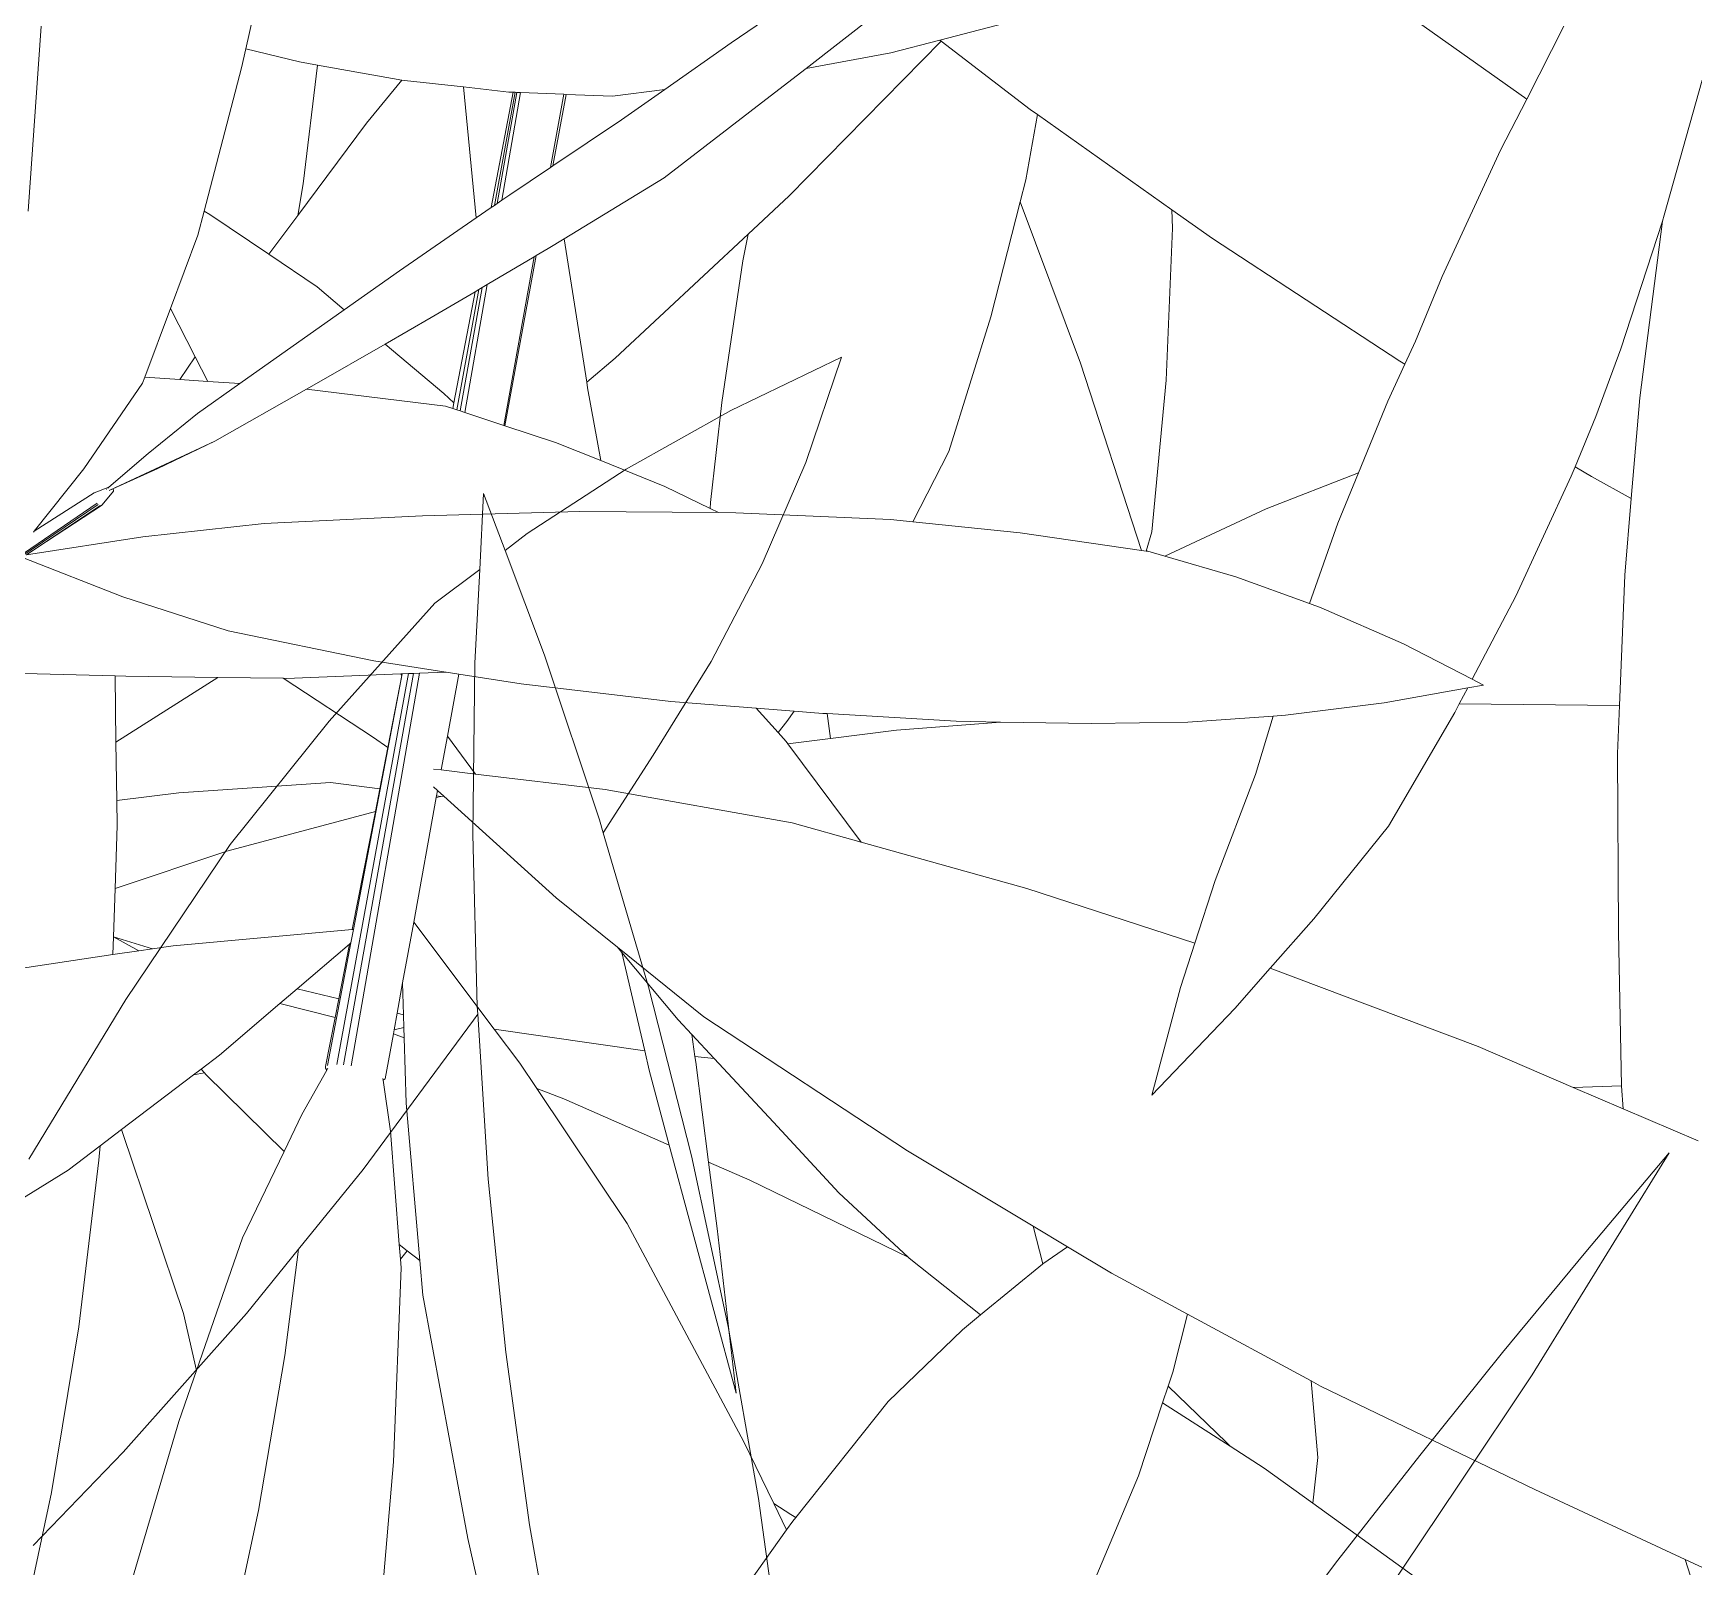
# Model space of a CAD drawing. Header units: millimetres. Extents: x 18 to 174501, y 22 to 24571.
# Drawn here: x 22336.3 to 22472.4, y 15656.2 to 15781.9 of the extents above; entities that cross this region are included whole.
import ezdxf

# ---------------------------------------------------------------- set-up
doc = ezdxf.new("R2010")
doc.units = ezdxf.units.MM
doc.header["$MEASUREMENT"] = 0
doc.layers.add('Edges', color=7, linetype='Continuous', lineweight=18)

# ---------------------------------------------------------------- blocks, each defined once
blk = doc.blocks.new('BAMBOOPLAN')
at = {"layer": 'Edges'}
for p, q in [((-0.8559, 13.1692), (-0.9579, 13.068)), ((-0.8559, 13.1692), (-0.8553, 13.0391)), ((-0.9579, 13.068), (-1.0515, 12.9628)), ((-0.8553, 13.0391), (-0.8646, 12.9102)), ((-1.0515, 12.9628), (-1.1363, 12.8538)), ((-0.8646, 12.9102), (-0.8837, 12.7826)), ((-1.2001, 12.8817), (-1.1753, 12.796)), ((-1.2001, 12.8817), (-1.1545, 12.8268)), ((-1.1363, 12.8538), (-1.1545, 12.8268)), ((-1.1545, 12.8268), (-1.0708, 12.7259)), ((-1.1753, 12.796), (-1.2122, 12.7413)), ((-1.1753, 12.796), (-1.1448, 12.6904)), ((-0.8837, 12.7826), (-0.9125, 12.6568)), ((-1.2122, 12.7413), (-1.2841, 12.5703)), ((-1.0708, 12.7259), (-0.947, 12.5647)), ((-1.1448, 12.6904), (-1.0817, 12.5001)), ((-0.9125, 12.6568), (-0.9379, 12.5518)), ((0.2975, 12.3068), (0.3646, 12.6047)), ((0.3646, 12.6047), (0.3099, 12.4635)), ((-1.2841, 12.5703), (-1.3467, 12.3961)), ((-0.947, 12.5647), (-0.9379, 12.5518)), ((-0.9379, 12.5518), (-0.8289, 12.3985)), ((-1.0817, 12.5001), (-1.011, 12.3112)), ((0.3099, 12.4635), (0.2564, 12.32)), ((-1.3467, 12.3961), (-1.4028, 12.1847)), ((-0.8289, 12.3985), (-0.7168, 12.2278)), ((0.2564, 12.32), (0.2042, 12.1744)), ((-1.01, 12.2949), (-1.0751, 12.0874)), ((-1.011, 12.3112), (-1.0076, 12.303)), ((-1.0076, 12.303), (-1.01, 12.2949)), ((-1.0076, 12.303), (-0.9329, 12.1242)), ((0.2975, 12.3068), (0.2585, 12.1577)), ((-0.7168, 12.2278), (-0.611, 12.0529)), ((-1.4028, 12.1847), (-1.4492, 11.9711)), ((0.2042, 12.1744), (0.1535, 12.0272)), ((0.2585, 12.1577), (0.2189, 12.0075)), ((-0.9329, 12.1242), (-0.8475, 11.9396)), ((-1.0751, 12.0874), (-1.1162, 11.9745)), ((-0.611, 12.0529), (-0.5118, 11.8743)), ((0.1535, 12.0272), (0.1044, 11.8786)), ((-1.1162, 11.9745), (-1.1494, 11.8832)), ((-1.1162, 11.9745), (-1.0908, 11.8513)), ((-0.8475, 11.9396), (-0.7551, 11.7577)), ((-1.1494, 11.8832), (-1.2329, 11.6828)), ((-0.5118, 11.8743), (-0.4194, 11.6924)), ((-1.0908, 11.8513), (-1.0609, 11.6698)), ((-0.7551, 11.7577), (-0.6558, 11.5791)), ((-1.2329, 11.6828), (-1.297, 11.545)), ((-1.0609, 11.6698), (-1.0385, 11.487)), ((6.3044, -1.5483), (6.1752, -1.6367)), ((5.6195, -1.5857), (5.6067, -1.6436)), ((7.1071, -1.7026), (6.9456, -1.5883)), ((6.3444, -1.6036), (6.2631, -1.6665)), ((6.4197, -1.6335), (6.5503, -1.5994)), ((5.3672, -1.6171), (5.3518, -1.8338)), ((6.3625, -1.6484), (6.4197, -1.6335)), ((6.4211, -1.6345), (6.4197, -1.6335)), ((7.1071, -1.7026), (7.1508, -1.6172)), ((5.6067, -1.6436), (5.6018, -1.6658)), ((5.6067, -1.6436), (5.6695, -1.659)), ((6.1752, -1.6367), (6.0975, -1.6913)), ((6.4211, -1.6345), (6.2432, -1.8159)), ((6.2631, -1.6665), (6.3625, -1.6484)), ((6.5257, -1.7146), (6.4211, -1.6345)), ((5.6018, -1.6658), (5.5579, -1.8336)), ((5.6695, -1.659), (5.6908, -1.6627)), ((5.6741, -1.8017), (5.6908, -1.6627)), ((5.6908, -1.6627), (5.7894, -1.6802)), ((6.2631, -1.6665), (6.221, -1.6992)), ((5.7894, -1.6802), (5.7482, -1.7306)), ((5.7894, -1.6802), (5.7925, -1.6808)), ((5.7925, -1.6808), (5.8616, -1.6883)), ((5.8767, -1.8415), (5.8616, -1.6883)), ((5.8616, -1.6883), (5.9148, -1.6942)), ((6.0361, -1.6992), (6.0975, -1.6913)), ((6.0975, -1.6913), (6.0469, -1.7269)), ((7.2683, -1.8384), (7.3128, -1.6802)), ((5.8942, -1.8295), (5.92, -1.6944)), ((5.9222, -1.6945), (5.8979, -1.8269)), ((5.9244, -1.6946), (5.9012, -1.8247)), ((5.9285, -1.6947), (5.9065, -1.821)), ((5.9148, -1.6942), (5.92, -1.6944)), ((5.92, -1.6944), (5.9222, -1.6945)), ((5.9222, -1.6945), (5.9244, -1.6946)), ((5.9244, -1.6946), (5.9285, -1.6947)), ((5.9285, -1.6947), (5.9792, -1.6968)), ((5.9636, -1.7826), (5.9792, -1.6968)), ((5.9664, -1.7807), (5.982, -1.697)), ((5.9792, -1.6968), (5.982, -1.697)), ((5.982, -1.697), (6.0361, -1.6992)), ((6.221, -1.6992), (6.097, -1.7948)), ((7.0766, -1.7622), (7.1071, -1.7026)), ((5.7482, -1.7306), (5.6677, -1.8387)), ((6.0469, -1.7269), (5.9664, -1.7807)), ((6.5205, -1.7972), (6.5341, -1.7205)), ((6.5341, -1.7205), (6.5257, -1.7146)), ((6.6914, -1.832), (6.5341, -1.7205)), ((7.0082, -1.9104), (7.0766, -1.7622)), ((5.9636, -1.7826), (5.9161, -1.8144)), ((5.9664, -1.7807), (5.9636, -1.7826)), ((5.6677, -1.8387), (5.6741, -1.8017)), ((6.097, -1.7948), (5.9798, -1.866)), ((6.5139, -1.8229), (6.5205, -1.7972)), ((5.8979, -1.8269), (5.8942, -1.8295)), ((5.9012, -1.8247), (5.8979, -1.8269)), ((5.9065, -1.821), (5.9012, -1.8247)), ((5.9161, -1.8144), (5.9065, -1.821)), ((6.2432, -1.8159), (6.1952, -1.8606)), ((6.4795, -1.9573), (6.5139, -1.8229)), ((6.5844, -2.0116), (6.5139, -1.8229)), ((5.5579, -1.8336), (5.5505, -1.8619)), ((5.5648, -1.8377), (5.5579, -1.8336)), ((5.6338, -1.8842), (5.5648, -1.8377)), ((5.6677, -1.8387), (5.6338, -1.8842)), ((5.8767, -1.8415), (5.7867, -1.9034)), ((5.8942, -1.8295), (5.8767, -1.8415)), ((6.6924, -1.8536), (6.6914, -1.832)), ((6.7392, -1.8658), (6.6914, -1.832)), ((7.2174, -1.995), (7.2661, -1.8453)), ((7.2397, -2.0521), (7.2661, -1.8453)), ((7.2661, -1.8453), (7.2683, -1.8384)), ((5.5505, -1.8619), (5.5184, -1.9478)), ((5.9798, -1.866), (5.9608, -1.8775)), ((6.0061, -2.0339), (5.9798, -1.866)), ((6.1952, -1.8606), (6.0393, -2.0058)), ((6.1889, -1.892), (6.1952, -1.8606)), ((6.685, -2.0315), (6.6924, -1.8536)), ((6.9584, -2.0092), (6.7392, -1.8658)), ((5.6903, -1.9223), (5.6338, -1.8842)), ((5.91, -2.0849), (5.947, -1.8857)), ((5.947, -1.8857), (5.9447, -1.887)), ((5.9608, -1.8775), (5.947, -1.8857)), ((5.7867, -1.9034), (5.7221, -1.9491)), ((5.9447, -1.887), (5.8893, -1.9197)), ((5.9089, -2.0845), (5.9447, -1.887)), ((6.1643, -2.0577), (6.1889, -1.892)), ((5.7221, -1.9491), (5.6903, -1.9223)), ((5.8799, -1.9253), (5.854, -2.0665)), ((5.8837, -1.9231), (5.8579, -2.0677)), ((5.8893, -1.9197), (5.8633, -2.0695)), ((5.8799, -1.9253), (5.8754, -1.928)), ((5.8837, -1.9231), (5.8799, -1.9253)), ((5.8893, -1.9197), (5.8837, -1.9231)), ((6.977, -1.9859), (7.0082, -1.9104)), ((5.8754, -1.928), (5.8239, -1.9584)), ((5.8505, -2.0582), (5.8754, -1.928)), ((5.5184, -1.9478), (5.4885, -2.0279)), ((5.5474, -2.0042), (5.5184, -1.9478)), ((5.5997, -2.0356), (5.7221, -1.9491)), ((5.8239, -1.9584), (5.77, -1.9894)), ((6.4302, -2.115), (6.4795, -1.9573)), ((5.77, -1.9894), (5.6867, -2.0371)), ((5.8387, -2.0472), (5.77, -1.9894)), ((6.9645, -2.0128), (6.977, -1.9859)), ((7.1881, -2.0741), (7.2174, -1.995)), ((5.5474, -2.0042), (5.5293, -2.0307)), ((5.5623, -2.033), (5.5474, -2.0042)), ((6.0393, -2.0058), (6.0061, -2.0339)), ((6.6561, -2.2309), (6.5844, -2.0116)), ((6.9446, -2.0561), (6.9645, -2.0128)), ((6.9645, -2.0128), (6.9584, -2.0092)), ((5.4857, -2.0353), (5.417, -2.1354)), ((5.4885, -2.0279), (5.4857, -2.0353)), ((5.5293, -2.0307), (5.4885, -2.0279)), ((5.5623, -2.033), (5.5293, -2.0307)), ((5.5997, -2.0356), (5.5501, -2.0707)), ((5.5997, -2.0356), (5.5623, -2.033)), ((5.6779, -2.0421), (5.5705, -2.1029)), ((5.6867, -2.0371), (5.6779, -2.0421)), ((5.8407, -2.0621), (5.6779, -2.0421)), ((6.0072, -2.0406), (6.0061, -2.0339)), ((6.0225, -2.1258), (6.0072, -2.0406)), ((6.6682, -2.209), (6.685, -2.0315)), ((5.8505, -2.0582), (5.8387, -2.0472)), ((5.8493, -2.0649), (5.8505, -2.0582)), ((6.1509, -2.1748), (6.1643, -2.0577)), ((6.9101, -2.14), (6.9446, -2.0561)), ((7.2296, -2.1703), (7.2397, -2.0521)), ((5.5501, -2.0707), (5.4925, -2.1173)), ((5.8493, -2.0649), (5.8407, -2.0621)), ((5.854, -2.0665), (5.8493, -2.0649)), ((5.8579, -2.0677), (5.854, -2.0665)), ((5.8633, -2.0695), (5.8579, -2.0677)), ((5.9089, -2.0845), (5.8633, -2.0695)), ((7.1639, -2.133), (7.1881, -2.0741)), ((5.91, -2.0849), (5.9089, -2.0845)), ((5.9697, -2.1044), (5.91, -2.0849)), ((5.4925, -2.1173), (5.4463, -2.157)), ((5.5705, -2.1029), (5.4474, -2.1603)), ((5.5705, -2.1029), (5.5039, -2.1352)), ((6.0225, -2.1258), (5.9697, -2.1044)), ((6.3881, -2.1974), (6.4302, -2.115)), ((5.417, -2.1354), (5.359, -2.2083)), ((5.5039, -2.1352), (5.4512, -2.1588)), ((6.0977, -2.1563), (6.0225, -2.1258)), ((7.1594, -2.1439), (7.1639, -2.133)), ((7.1829, -2.1444), (7.1639, -2.133)), ((5.4292, -2.1637), (5.4463, -2.157)), ((5.4441, -2.1588), (5.4434, -2.1595)), ((5.4463, -2.157), (5.445, -2.1581)), ((5.4512, -2.1588), (5.4466, -2.1609)), ((5.4514, -2.1593), (5.4512, -2.1588)), ((6.1506, -2.1819), (6.0977, -2.1563)), ((6.9101, -2.14), (6.8018, -2.1822)), ((6.8858, -2.199), (6.9101, -2.14)), ((7.0946, -2.2844), (7.1594, -2.1439)), ((7.2296, -2.1703), (7.1829, -2.1444)), ((5.0068, -2.4655), (5.4325, -2.1758)), ((5.0841, -2.4133), (5.434, -2.1771)), ((5.4292, -2.1637), (5.359, -2.2083)), ((5.4377, -2.1782), (5.3631, -2.2273)), ((5.4367, -2.1783), (5.3631, -2.2273)), ((5.4303, -2.1635), (5.4302, -2.1636)), ((5.4377, -2.1782), (5.4385, -2.1776)), ((5.4385, -2.1776), (5.4518, -2.1615)), ((5.4517, -2.16), (5.4514, -2.1593)), ((5.4519, -2.1606), (5.4517, -2.16)), ((5.4518, -2.1615), (5.4519, -2.1611)), ((5.4519, -2.1611), (5.4519, -2.1606)), ((6.1506, -2.1819), (6.1509, -2.1748)), ((7.2219, -2.2601), (7.2296, -2.1703)), ((5.8138, -2.1904), (5.6282, -2.1995)), ((5.9979, -2.1854), (5.8138, -2.1904)), ((6.1605, -2.1867), (5.9979, -2.1854)), ((6.1605, -2.1867), (6.1506, -2.1819)), ((6.1808, -2.1869), (6.1605, -2.1867)), ((6.362, -2.1948), (6.1808, -2.1869)), ((6.3881, -2.1974), (6.362, -2.1948)), ((6.514, -2.2102), (6.3881, -2.1974)), ((6.8018, -2.1822), (6.6832, -2.2377)), ((5.4863, -2.2151), (5.3498, -2.2362)), ((5.359, -2.2083), (5.3579, -2.2097)), ((5.6282, -2.1995), (5.4863, -2.2151)), ((6.6561, -2.2309), (6.514, -2.2102)), ((6.6615, -2.2317), (6.6682, -2.209)), ((6.8528, -2.2933), (6.8858, -2.199)), ((5.3631, -2.2273), (5.3498, -2.2362)), ((6.6615, -2.2317), (6.6561, -2.2309)), ((6.6634, -2.232), (6.6615, -2.2317)), ((6.6832, -2.2377), (6.6634, -2.232)), ((5.4629, -2.2852), (5.345, -2.2394)), ((6.7663, -2.262), (6.6832, -2.2377)), ((6.8528, -2.2933), (6.7663, -2.262)), ((7.2157, -2.4127), (7.2219, -2.2601)), ((5.5861, -2.3253), (5.4629, -2.2852)), ((6.8662, -2.2981), (6.8528, -2.2933)), ((7.0433, -2.3819), (7.0946, -2.2844)), ((6.963, -2.3404), (6.8662, -2.2981)), ((5.7569, -2.3604), (5.5861, -2.3253)), ((7.0433, -2.3819), (6.963, -2.3404)), ((5.4536, -2.378), (5.249, -2.3723)), ((5.8411, -2.3735), (5.7569, -2.3604)), ((5.4663, -2.3783), (5.4536, -2.378)), ((5.4546, -2.4556), (5.4536, -2.378)), ((5.5739, -2.3797), (5.4546, -2.4556)), ((5.5739, -2.3797), (5.4663, -2.3783)), ((5.6505, -2.3807), (5.5739, -2.3797)), ((5.7564, -2.45), (5.6505, -2.3807)), ((5.6539, -2.3808), (5.6505, -2.3807)), ((5.7882, -2.3756), (5.6539, -2.3808)), ((5.7973, -2.3752), (5.7134, -2.8328)), ((5.8031, -2.375), (5.7213, -2.8333)), ((5.8102, -2.3747), (5.7302, -2.8343)), ((5.7328, -2.6747), (5.79, -2.3755)), ((5.7731, -2.4618), (5.7895, -2.3773)), ((5.7899, -2.3755), (5.7882, -2.3756)), ((5.7895, -2.3773), (5.7882, -2.3756)), ((5.7895, -2.3773), (5.7899, -2.3755)), ((5.79, -2.3755), (5.7899, -2.3755)), ((5.7973, -2.3752), (5.79, -2.3755)), ((5.8031, -2.375), (5.7973, -2.3752)), ((5.8102, -2.3747), (5.8031, -2.375)), ((5.8411, -2.3735), (5.8102, -2.3747)), ((5.8413, -2.3735), (5.8411, -2.3735)), ((5.8561, -2.3758), (5.8413, -2.3735)), ((5.8429, -2.4486), (5.8561, -2.3758)), ((5.9293, -2.3872), (5.8561, -2.3758)), ((6.1047, -2.4077), (5.9293, -2.3872)), ((7.038, -2.392), (6.9402, -2.4095)), ((7.0282, -2.4106), (7.038, -2.392)), ((7.0564, -2.3887), (7.038, -2.392)), ((7.0564, -2.3887), (7.0433, -2.3819)), ((6.2046, -2.4156), (6.1047, -2.4077)), ((6.9402, -2.4095), (6.8246, -2.424)), ((7.0228, -2.4208), (7.0282, -2.4106)), ((7.2157, -2.4127), (7.0282, -2.4106)), ((6.2303, -2.4442), (6.2046, -2.4156)), ((6.2489, -2.4191), (6.2046, -2.4156)), ((6.2303, -2.4442), (6.2406, -2.4312)), ((6.2406, -2.4312), (6.2489, -2.4191)), ((6.2827, -2.4218), (6.2489, -2.4191)), ((6.2876, -2.4221), (6.2827, -2.4218)), ((6.2916, -2.4513), (6.2876, -2.4221)), ((6.4388, -2.431), (6.2876, -2.4221)), ((6.4908, -2.4319), (6.4388, -2.431)), ((6.8102, -2.425), (6.7101, -2.4321)), ((6.7893, -2.4935), (6.8102, -2.425)), ((6.8246, -2.424), (6.8102, -2.425)), ((6.9452, -2.5539), (7.0228, -2.4208)), ((7.2134, -2.4689), (7.2157, -2.4127)), ((5.7731, -2.4618), (5.7564, -2.45)), ((5.8357, -2.488), (5.8429, -2.4486)), ((5.876, -2.4928), (5.8429, -2.4486)), ((6.2397, -2.4547), (6.2303, -2.4442)), ((6.3688, -2.4416), (6.2916, -2.4513)), ((6.4908, -2.4319), (6.3688, -2.4416)), ((6.5968, -2.4338), (6.4908, -2.4319)), ((6.7101, -2.4321), (6.5968, -2.4338)), ((5.4555, -2.5236), (5.4546, -2.4556)), ((5.7636, -2.51), (5.7731, -2.4618)), ((6.2418, -2.4575), (6.2397, -2.4547)), ((6.2916, -2.4513), (6.2418, -2.4575)), ((6.3275, -2.5724), (6.2418, -2.4575)), ((7.2145, -2.6779), (7.2134, -2.4689)), ((5.8357, -2.488), (5.8268, -2.487)), ((5.876, -2.4928), (5.8357, -2.488)), ((5.7061, -2.5027), (5.5282, -2.5148)), ((5.7636, -2.51), (5.7061, -2.5027)), ((5.8314, -2.512), (5.8266, -2.5077)), ((6.0278, -2.5109), (5.876, -2.4928)), ((6.7422, -2.6176), (6.7893, -2.4935)), ((5.5282, -2.5148), (5.4555, -2.5236)), ((5.4559, -2.5531), (5.4555, -2.5236)), ((5.7585, -2.5365), (5.7636, -2.51)), ((5.8034, -2.6663), (5.8299, -2.5201)), ((5.8299, -2.5201), (5.8302, -2.5185)), ((5.8353, -2.5192), (5.8299, -2.5201)), ((5.8302, -2.5185), (5.8314, -2.512)), ((5.8353, -2.5192), (5.8302, -2.5185)), ((5.8387, -2.5186), (5.8314, -2.512)), ((5.8387, -2.5186), (5.8353, -2.5192)), ((5.9702, -2.6376), (5.8387, -2.5186)), ((6.2468, -2.5499), (6.0278, -2.5109)), ((5.7585, -2.5365), (5.5846, -2.5833)), ((5.7315, -2.6748), (5.7585, -2.5365)), ((5.4536, -2.6267), (5.4559, -2.5531)), ((6.3275, -2.5724), (6.2468, -2.5499)), ((6.8579, -2.6622), (6.9452, -2.5539)), ((5.5846, -2.5833), (5.4536, -2.6267)), ((6.5217, -2.6267), (6.3275, -2.5724)), ((6.7185, -2.6907), (6.7422, -2.6176)), ((5.4518, -2.6834), (5.4536, -2.6267)), ((6.042, -2.6955), (5.9702, -2.6376)), ((6.7185, -2.6907), (6.5217, -2.6267)), ((6.8068, -2.7203), (6.8579, -2.6622)), ((5.4511, -2.7043), (5.4518, -2.6835)), ((5.4976, -2.6974), (5.4518, -2.6834)), ((5.4518, -2.6835), (5.4518, -2.6834)), ((5.4813, -2.6998), (5.4518, -2.6835)), ((5.5218, -2.6938), (5.7315, -2.6748)), ((5.7298, -2.6904), (5.7328, -2.6747)), ((5.7315, -2.6748), (5.7328, -2.6747)), ((5.7905, -2.7372), (5.8034, -2.6663)), ((5.8977, -2.7914), (5.8034, -2.6663)), ((7.218, -2.8577), (7.2145, -2.6779)), ((5.4511, -2.7043), (5.4813, -2.6998)), ((5.4813, -2.6998), (5.4976, -2.6974)), ((5.4976, -2.6974), (5.5218, -2.6938)), ((5.6669, -2.7442), (5.7281, -2.6919)), ((5.7024, -2.8339), (5.7298, -2.6904)), ((5.7156, -2.7561), (5.7281, -2.6919)), ((5.7281, -2.6919), (5.7298, -2.6904)), ((6.0471, -2.7016), (6.042, -2.6955)), ((6.1434, -2.7771), (6.042, -2.6955)), ((6.074, -2.8168), (6.0471, -2.7016)), ((6.1133, -2.7805), (6.0471, -2.7016)), ((6.7017, -2.7428), (6.7185, -2.6907)), ((5.3018, -2.7265), (5.4511, -2.7043)), ((6.7654, -2.7673), (6.8068, -2.7203)), ((7.0503, -2.8119), (6.8068, -2.7203)), ((5.7841, -2.7728), (5.7905, -2.7372)), ((5.7916, -2.7747), (5.7905, -2.7372)), ((5.5759, -2.822), (5.6466, -2.7615)), ((5.6466, -2.7615), (5.6669, -2.7442)), ((5.7114, -2.7779), (5.6466, -2.7615)), ((5.7156, -2.7561), (5.6669, -2.7442)), ((5.7114, -2.7779), (5.7156, -2.7561)), ((6.6679, -2.8689), (6.7017, -2.7428)), ((5.7001, -2.8354), (5.7114, -2.7779)), ((5.7805, -2.7923), (5.7841, -2.7728)), ((5.7916, -2.7747), (5.7841, -2.7728)), ((5.792, -2.7895), (5.7916, -2.7747)), ((6.1292, -2.7976), (6.1133, -2.7805)), ((6.3819, -2.9339), (6.1434, -2.7771)), ((6.6679, -2.8689), (6.7654, -2.7673)), ((5.7701, -2.8498), (5.7797, -2.7969)), ((5.7797, -2.7969), (5.7805, -2.7923)), ((5.7924, -2.8017), (5.7797, -2.7969)), ((5.792, -2.7895), (5.7805, -2.7923)), ((5.7924, -2.8017), (5.792, -2.7895)), ((6.074, -2.8168), (5.8977, -2.7914)), ((5.9279, -2.8314), (5.8977, -2.7914)), ((6.1329, -2.8235), (6.1292, -2.7976)), ((6.1555, -2.8259), (6.1292, -2.7976)), ((5.7946, -2.8782), (5.7924, -2.8017)), ((6.0793, -2.8397), (6.074, -2.8168)), ((7.1616, -2.8597), (7.0503, -2.8119)), ((5.5456, -2.845), (5.5543, -2.8384)), ((5.5543, -2.8384), (5.5759, -2.822)), ((5.5582, -2.8428), (5.5543, -2.8384)), ((5.6725, -2.8916), (5.7018, -2.8394)), ((5.7001, -2.8354), (5.7002, -2.8374)), ((5.7002, -2.8374), (5.7018, -2.8394)), ((5.7018, -2.8394), (5.703, -2.8372)), ((5.9477, -2.8611), (5.9279, -2.8314)), ((6.1028, -2.9272), (6.0793, -2.8397)), ((6.1555, -2.8259), (6.1329, -2.8235)), ((6.1338, -2.8301), (6.1329, -2.8235)), ((6.1488, -2.9473), (6.1338, -2.8301)), ((6.2247, -2.9003), (6.1555, -2.8259)), ((5.4611, -2.9092), (5.5456, -2.845)), ((5.5582, -2.8428), (5.5456, -2.845)), ((5.5598, -2.8445), (5.5582, -2.8428)), ((5.6516, -2.9347), (5.5598, -2.8445)), ((5.7677, -2.8514), (5.7674, -2.8492)), ((5.7701, -2.8498), (5.7677, -2.8514)), ((5.7761, -2.9111), (5.7677, -2.8514)), ((7.218, -2.8577), (7.1616, -2.8597)), ((7.2181, -2.8583), (7.218, -2.8577)), ((7.22, -2.8847), (7.2181, -2.8583)), ((5.8106, -3.0625), (5.7946, -2.8782)), ((5.9792, -2.8732), (5.9477, -2.8611)), ((6.0533, -3.0192), (5.9477, -2.8611)), ((6.1028, -2.9272), (5.9792, -2.8732)), ((7.22, -2.8847), (7.1616, -2.8597)), ((5.6516, -2.9347), (5.6725, -2.8916)), ((7.3079, -2.9224), (7.22, -2.8847)), ((5.4361, -2.9282), (5.4611, -2.9092)), ((5.4629, -2.9137), (5.4611, -2.9092)), ((5.5336, -3.1246), (5.4629, -2.9137)), ((5.7865, -3.0438), (5.7761, -2.9111)), ((6.3013, -2.9831), (6.2247, -2.9003)), ((5.3987, -2.9566), (5.4361, -2.9282)), ((5.4348, -2.945), (5.4361, -2.9282)), ((5.6027, -3.0359), (5.6516, -2.9347)), ((6.181, -3.2177), (6.1028, -2.9272)), ((6.529, -3.0222), (6.3819, -2.9339)), ((5.1559, -3.1066), (5.3987, -2.9566)), ((5.4112, -3.1401), (5.4348, -2.945)), ((6.1971, -2.9683), (6.1488, -2.9473)), ((6.1588, -3.0249), (6.1488, -2.9473)), ((6.3825, -3.0586), (6.1971, -2.9683)), ((6.3825, -3.0586), (6.3013, -2.9831)), ((6.1902, -3.2746), (6.0533, -3.0192)), ((6.181, -3.2177), (6.1588, -3.0249)), ((6.5405, -3.0664), (6.529, -3.0222)), ((6.5694, -3.0464), (6.529, -3.0222)), ((5.549, -3.1912), (5.6027, -3.0359)), ((5.7958, -3.051), (5.7865, -3.0438)), ((5.7878, -3.0608), (5.7865, -3.0438)), ((5.7958, -3.051), (5.7878, -3.0608)), ((5.8106, -3.0625), (5.7958, -3.051)), ((6.5694, -3.0464), (6.5405, -3.0664)), ((6.6206, -3.0771), (6.5694, -3.0464)), ((5.7797, -3.2981), (5.7886, -3.0709)), ((5.7886, -3.0709), (5.7878, -3.0608)), ((5.8141, -3.1032), (5.8106, -3.0625)), ((6.3837, -3.0596), (6.3825, -3.0586)), ((6.4674, -3.1261), (6.3837, -3.0596)), ((6.5401, -3.0667), (6.4674, -3.1261)), ((6.5405, -3.0664), (6.5401, -3.0667)), ((6.7098, -3.1253), (6.6206, -3.0771)), ((5.8669, -3.3881), (5.8141, -3.1032)), ((5.549, -3.1912), (5.5336, -3.1246)), ((6.4674, -3.1261), (6.4461, -3.1435)), ((6.7098, -3.1253), (6.6926, -3.1932)), ((6.8546, -3.2034), (6.7098, -3.1253)), ((5.379, -3.334), (5.4112, -3.1401)), ((6.4461, -3.1435), (6.3592, -3.2274)), ((5.5284, -3.2508), (5.549, -3.1912)), ((6.6926, -3.1932), (6.6871, -3.2097)), ((6.8623, -3.293), (6.8546, -3.2034)), ((6.8658, -3.2095), (6.8546, -3.2034)), ((6.3592, -3.2274), (6.2509, -3.3632)), ((6.6871, -3.2097), (6.6807, -3.2291)), ((6.7555, -3.2756), (6.6871, -3.2097)), ((7.1168, -3.3307), (6.8658, -3.2095)), ((6.6807, -3.2291), (6.6523, -3.3145)), ((6.7597, -3.2799), (6.6807, -3.2291)), ((5.4616, -3.4769), (5.5284, -3.2508)), ((6.2252, -3.3469), (6.1902, -3.2746)), ((6.7597, -3.2799), (6.7555, -3.2756)), ((6.7997, -3.3057), (6.7597, -3.2799)), ((5.7593, -3.535), (5.7797, -3.2981)), ((6.8565, -3.3467), (6.7997, -3.3057)), ((6.8565, -3.3467), (6.8623, -3.293)), ((6.6523, -3.3145), (6.6038, -3.4303)), ((5.3382, -3.5262), (5.379, -3.334)), ((7.2928, -3.4125), (7.1168, -3.3307)), ((6.2452, -3.3598), (6.2252, -3.3469)), ((6.2401, -3.3778), (6.2252, -3.3469)), ((6.2509, -3.3632), (6.2452, -3.3598)), ((6.2509, -3.3632), (6.2475, -3.3675)), ((6.9791, -3.4353), (6.8565, -3.3467)), ((6.2401, -3.3778), (6.1431, -3.5144)), ((6.2475, -3.3675), (6.2401, -3.3778)), ((5.8926, -3.5009), (5.8669, -3.3881)), ((7.3289, -3.5239), (7.2928, -3.4125)), ((7.3349, -3.432), (7.2928, -3.4125))]:
    blk.add_line(p, q, dxfattribs=at)

msp = doc.modelspace()

# ---------------------------------------------------------------- block references
at = {"xscale": 69.97983938875464, "yscale": 69.97983938875464, "zscale": 69.97983938875464}
msp.add_blockref('BAMBOOPLAN', (21961.34, 15895.62), dxfattribs=at)
at = {"xscale": 69.97983938875464, "yscale": 69.97983938875464, "zscale": 69.97983938875464, "rotation": 340.9588725647666}
msp.add_blockref('BAMBOOPLAN', (22158.48, 14864.64), dxfattribs=at)

doc.saveas('drawing.dxf')
